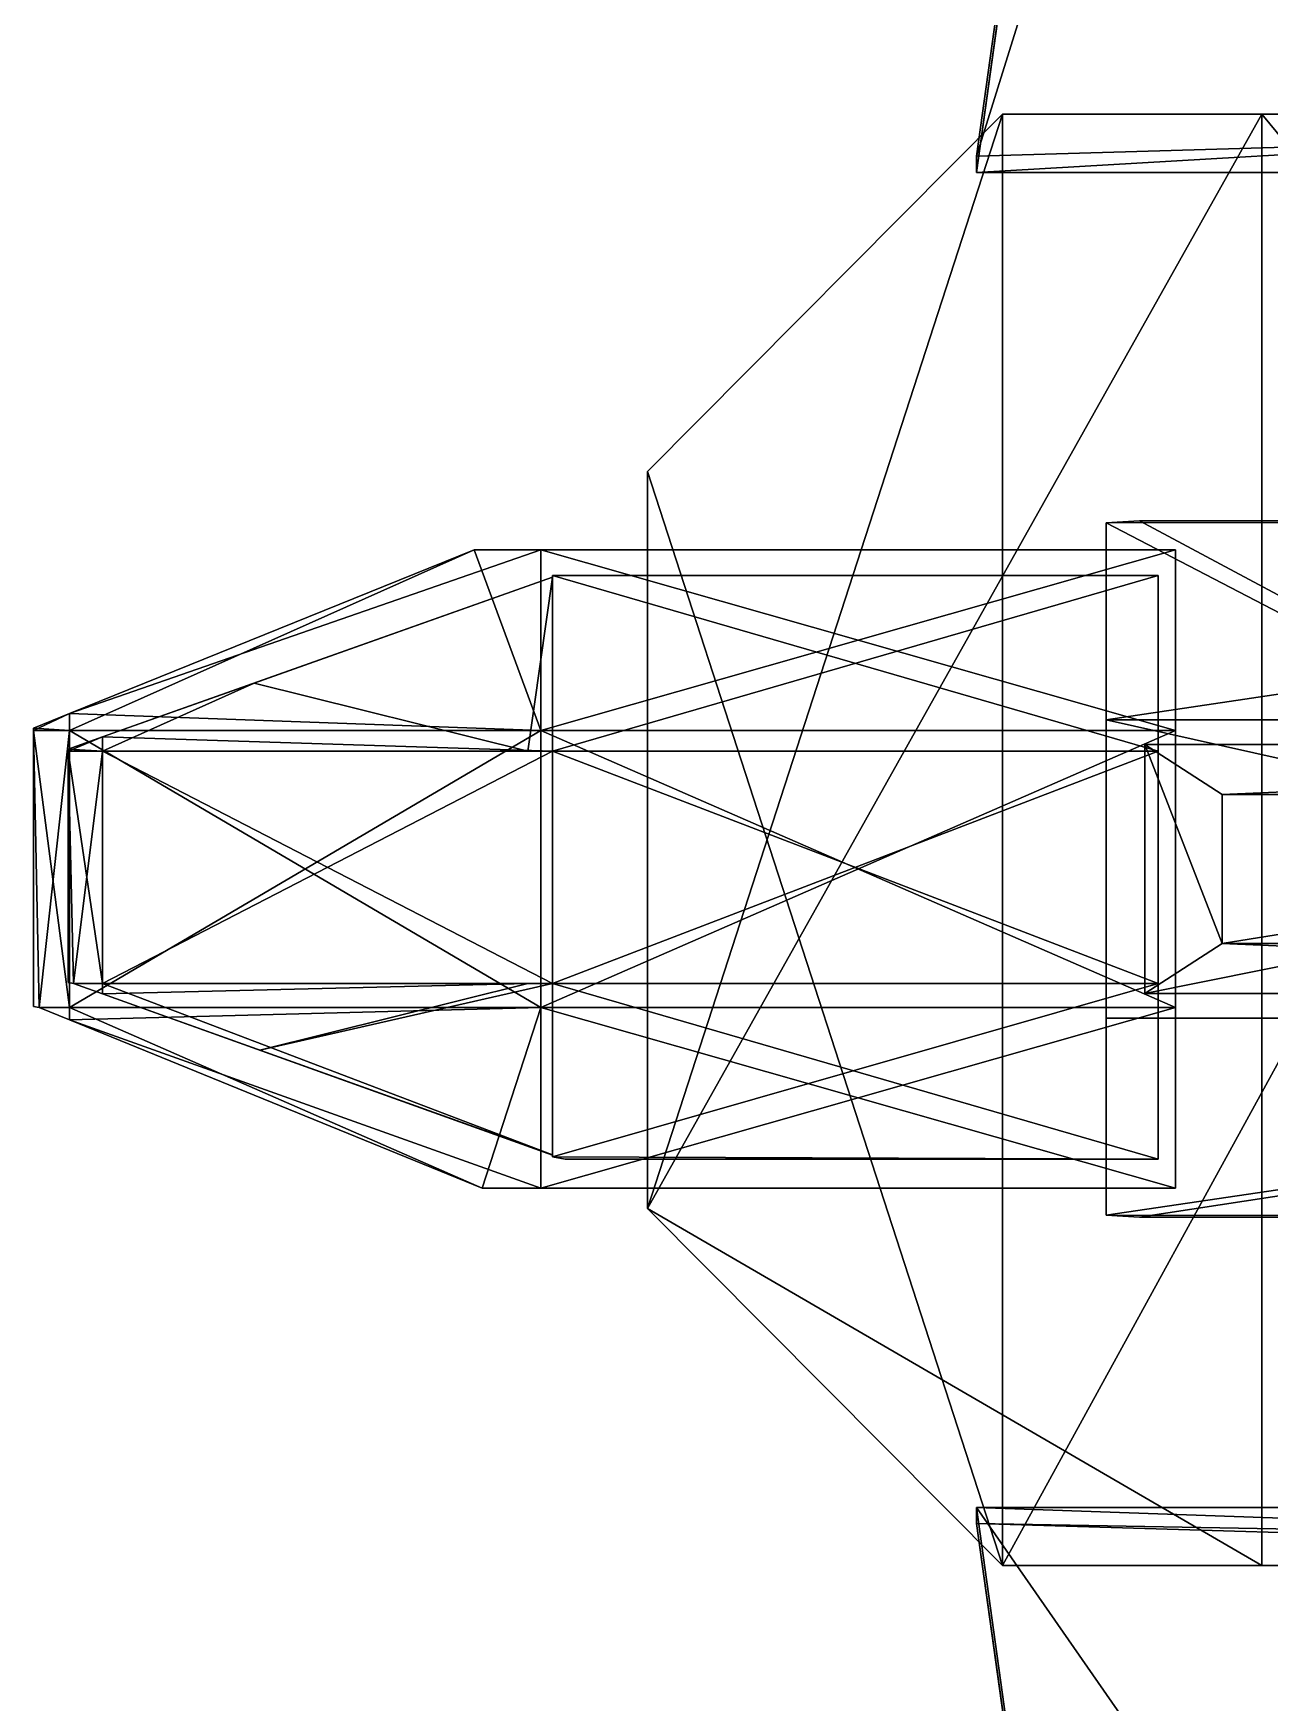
# Model space of a CAD drawing. Extents: x -240 to 248, y -440 to 383.
# Drawn here: x -240 to -39, y -168.6 to 102.9 of the extents above; entities that cross this region are included whole.
import ezdxf

# ---------------------------------------------------------------- set-up
doc = ezdxf.new("R2010")
doc.units = 0

msp = doc.modelspace()

# ---------------------------------------------------------------- meshes
at = {"layer": 'OBJECT002', "color": 50}
mesh = msp.add_polyface(dxfattribs=at)
corners = [(65.352539, -431.763062, -66.493164), (4.525879, -431.763062, -66.493164), (4.525879, -142.136353, 17.327637), (65.352539, -142.136108, 17.327637), (156.587891, -139.454956, 8.484375), (-86.708984, -139.455566, 8.484375), (-86.708984, -136.838013, -0.147949), (156.587891, -136.838013, -0.147949), (-46.159668, -430.273682, -71.405762), (116.038574, -430.273682, -71.405762), (116.038574, -428.50769, -77.230957), (-46.159668, -428.50769, -77.230957)]
mesh.append_faces([[corners[k] for k in face] for face in [(1, 3, 0), (3, 7, 4), (1, 11, 8), (2, 8, 5), (0, 4, 9), (6, 10, 7), (5, 11, 6), (9, 7, 10)]], dxfattribs={"vtx0": -1})
mesh.append_faces([[corners[k] for k in face] for face in [(3, 5, 6), (3, 6, 7), (1, 9, 10), (1, 10, 11)]], dxfattribs={"vtx0": -1, "vtx2": -1})
mesh.append_faces([[corners[k] for k in face] for face in [(1, 2, 3), (3, 2, 5), (1, 0, 9), (2, 1, 8), (0, 3, 4), (6, 11, 10), (5, 8, 11), (9, 4, 7)]], dxfattribs={"vtx2": -1})
at = {"layer": 'OBJECT004', "color": 50}
mesh = msp.add_polyface(dxfattribs=at)
corners = [(65.351563, 85.570801, 17.327637), (4.526855, 85.570068, 17.327637), (4.526855, 375.19458, -66.492676), (65.351563, 375.19458, -66.492676), (-86.708984, 82.888428, 8.484375), (156.587891, 82.891113, 8.483887), (156.587891, 80.272095, -0.148438), (-86.708984, 80.272095, -0.147949), (116.038574, 373.706543, -71.405762), (-46.159668, 373.706543, -71.405762), (-46.159668, 371.942627, -77.230957), (116.038086, 371.942627, -77.230957)]
mesh.append_faces([[corners[k] for k in face] for face in [(1, 3, 0), (1, 7, 4), (3, 11, 8), (2, 4, 9), (0, 8, 5), (10, 6, 11), (9, 7, 10), (5, 11, 6)]], dxfattribs={"vtx0": -1})
mesh.append_faces([[corners[k] for k in face] for face in [(1, 5, 6), (1, 6, 7), (3, 9, 10), (3, 10, 11)]], dxfattribs={"vtx0": -1, "vtx2": -1})
mesh.append_faces([[corners[k] for k in face] for face in [(1, 2, 3), (1, 0, 5), (3, 2, 9), (2, 1, 4), (0, 3, 8), (10, 7, 6), (9, 4, 7), (5, 8, 11)]], dxfattribs={"vtx2": -1})
at = {"layer": 'OBJECT006', "color": 50}
mesh = msp.add_polyface(dxfattribs=at)
corners = [(-228.749268, -51.608765, 12.716309), (-155.619873, -51.608765, 12.716309), (-155.619873, -13.850952, 12.716309), (-228.749268, -13.850952, 12.716309), (-228.749268, -13.850952, 34.429688), (-155.619873, -13.850952, 70.003906), (-155.619873, -51.608765, 70.003906), (-228.749268, -51.608765, 34.429688)]
mesh.append_faces([[corners[k] for k in face] for face in [(1, 3, 0), (5, 7, 4), (1, 5, 2), (0, 6, 1), (2, 4, 3), (3, 7, 0)]], dxfattribs={"vtx0": -1})
mesh.append_faces([[corners[k] for k in face] for face in [(1, 2, 3), (5, 6, 7), (1, 6, 5), (0, 7, 6), (2, 5, 4), (3, 4, 7)]], dxfattribs={"vtx2": -1})
at = {"layer": 'OBJECT007', "color": 50}
mesh = msp.add_polyface(dxfattribs=at)
corners = [(-155.619873, 14.467407, 12.716309), (-228.749268, -11.540161, 12.716309), (-228.749268, -13.850952, 12.716309), (-155.619873, -13.850952, 12.716309), (-204.11084, -2.777954, 46.414551), (-228.749268, -11.540405, 34.429688), (-159.630127, -13.850952, 68.052246), (-228.749268, -13.850952, 34.430176), (-155.619873, -13.850952, 68.052246)]
mesh.append_faces([[corners[k] for k in face] for face in [(3, 8, 0)]])
mesh.append_faces([[corners[k] for k in face] for face in [(1, 3, 0), (0, 5, 1), (4, 7, 5), (2, 8, 3), (0, 6, 4), (1, 7, 2)]], dxfattribs={"vtx0": -1})
mesh.append_faces([[corners[k] for k in face] for face in [(2, 6, 8)]], dxfattribs={"vtx0": -1, "vtx2": -1})
mesh.append_faces([[corners[k] for k in face] for face in [(1, 2, 3), (0, 4, 5), (4, 6, 7), (2, 7, 6), (0, 8, 6), (1, 5, 7)]], dxfattribs={"vtx2": -1})
at = {"layer": 'OBJECT008', "color": 50}
mesh = msp.add_polyface(dxfattribs=at)
corners = [(-228.749268, -13.850952, 12.716309), (-234.374756, -13.850952, 12.716309), (-234.374756, -51.471313, 12.716309), (-233.499512, -51.609375, 12.716309), (-228.749268, -51.609375, 12.716309), (-234.374756, -51.471313, 31.693848), (-234.374756, -13.850952, 31.693848), (-233.499512, -51.609375, 32.119141), (-228.749268, -51.609375, 34.424805), (-228.749268, -13.850952, 34.424805)]
mesh.append_faces([[corners[k] for k in face] for face in [(1, 4, 0), (2, 6, 5), (2, 7, 3), (7, 9, 8), (3, 8, 4), (1, 9, 6), (4, 9, 0)]], dxfattribs={"vtx0": -1})
mesh.append_faces([[corners[k] for k in face] for face in [(1, 3, 4), (7, 6, 9)]], dxfattribs={"vtx0": -1, "vtx2": -1})
mesh.append_faces([[corners[k] for k in face] for face in [(1, 2, 3), (2, 1, 6), (2, 5, 7), (7, 5, 6), (3, 7, 8), (1, 0, 9), (4, 8, 9)]], dxfattribs={"vtx2": -1})
at = {"layer": 'OBJECT009', "color": 50}
mesh = msp.add_polyface(dxfattribs=at)
corners = [(-228.749268, -53.3125, 12.716309), (-155.619873, -79.513916, 12.716309), (-155.619873, -51.609375, 12.716309), (-228.749268, -51.609375, 12.716309), (-228.749268, -53.312866, 34.429688), (-203.218262, -62.460449, 46.849609), (-155.619873, -79.51416, 13.524902), (-228.749268, -51.609375, 34.430176), (-159.628906, -51.609375, 68.052246), (-155.619873, -51.609375, 68.052246)]
mesh.append_faces([[corners[k] for k in face] for face in [(1, 3, 0), (0, 6, 1), (4, 8, 5), (1, 9, 2), (2, 7, 3), (5, 9, 6), (0, 7, 4)]], dxfattribs={"vtx0": -1})
mesh.append_faces([[corners[k] for k in face] for face in [(0, 5, 6), (2, 8, 7)]], dxfattribs={"vtx0": -1, "vtx2": -1})
mesh.append_faces([[corners[k] for k in face] for face in [(1, 2, 3), (0, 4, 5), (4, 7, 8), (1, 6, 9), (2, 9, 8), (5, 8, 9), (0, 3, 7)]], dxfattribs={"vtx2": -1})
at = {"layer": 'OBJECT010', "color": 50}
mesh = msp.add_polyface(dxfattribs=at)
corners = [(-228.749268, -11.540527, 12.716309), (-234.374756, -13.541138, 12.716309), (-234.374756, -13.850952, 12.716309), (-228.749268, -13.850952, 12.716309), (-234.374756, -13.541138, 31.693359), (-234.374756, -13.850952, 31.693359), (-228.749268, -11.540527, 34.429688), (-228.749268, -13.850952, 34.429688)]
mesh.append_faces([[corners[k] for k in face] for face in [(1, 3, 0), (1, 5, 2), (1, 6, 4), (5, 6, 7), (2, 7, 3), (0, 7, 6)]], dxfattribs={"vtx0": -1})
mesh.append_faces([[corners[k] for k in face] for face in [(1, 2, 3), (1, 4, 5), (1, 0, 6), (5, 4, 6), (2, 5, 7), (0, 3, 7)]], dxfattribs={"vtx2": -1})
at = {"layer": 'OBJECT011', "color": 50}
mesh = msp.add_polyface(dxfattribs=at)
corners = [(-228.749268, -51.609375, 12.716309), (-233.50293, -51.609375, 12.716309), (-228.749268, -53.3125, 12.716309), (-233.502441, -51.609375, 32.118652), (-228.749268, -53.312378, 34.429688), (-228.749268, -51.609375, 34.430176)]
mesh.append_faces([[corners[k] for k in face] for face in [(1, 2, 0), (3, 5, 4)]])
mesh.append_faces([[corners[k] for k in face] for face in [(1, 4, 2), (1, 5, 3), (2, 5, 0)]], dxfattribs={"vtx0": -1})
mesh.append_faces([[corners[k] for k in face] for face in [(1, 3, 4), (1, 0, 5), (2, 4, 5)]], dxfattribs={"vtx2": -1})
at = {"layer": 'OBJECT012', "color": 50}
mesh = msp.add_polyface(dxfattribs=at)
corners = [(-155.619873, 14.740112, 12.183594), (-155.619873, -13.850586, 12.183594), (-57.175781, -13.850586, 12.183594), (-57.175781, 14.740112, 12.183594), (-57.175781, -13.850586, 70.35791), (-155.619873, -13.850586, 70.35791)]
mesh.append_faces([[corners[k] for k in face] for face in [(2, 4, 3), (1, 0, 5)]])
mesh.append_faces([[corners[k] for k in face] for face in [(1, 3, 0), (2, 5, 4), (0, 4, 5)]], dxfattribs={"vtx0": -1})
mesh.append_faces([[corners[k] for k in face] for face in [(1, 2, 3), (2, 1, 5), (0, 3, 4)]], dxfattribs={"vtx2": -1})
at = {"layer": 'OBJECT013', "color": 50}
mesh = msp.add_polyface(dxfattribs=at)
corners = [(-155.619873, -13.850952, 12.183594), (-155.619873, -51.608765, 12.183594), (-57.175781, -51.608765, 12.183594), (-57.175781, -13.850952, 12.183594), (-155.619873, -51.608765, 70.35791), (-155.619873, -13.850952, 70.35791), (-57.175781, -13.850952, 86.497559), (-57.175781, -51.608765, 86.497559)]
mesh.append_faces([[corners[k] for k in face] for face in [(1, 3, 0), (5, 7, 4), (2, 6, 3), (0, 4, 1), (1, 7, 2), (3, 5, 0)]], dxfattribs={"vtx0": -1})
mesh.append_faces([[corners[k] for k in face] for face in [(1, 2, 3), (5, 6, 7), (2, 7, 6), (0, 5, 4), (1, 4, 7), (3, 6, 5)]], dxfattribs={"vtx2": -1})
at = {"layer": 'OBJECT014', "color": 50}
mesh = msp.add_polyface(dxfattribs=at)
corners = [(-155.619873, -51.609375, 12.183594), (-155.619873, -79.824341, 12.183594), (-153.579346, -80.200562, 12.183594), (-57.175781, -80.200562, 12.183594), (-57.175781, -51.609375, 12.183594), (-155.619873, -79.824707, 12.948242), (-57.175781, -51.609375, 70.35791), (-155.619873, -51.609375, 70.35791)]
mesh.append_faces([[corners[k] for k in face] for face in [(1, 5, 2), (4, 3, 6)]])
mesh.append_faces([[corners[k] for k in face] for face in [(1, 4, 0), (1, 7, 5), (0, 6, 7), (3, 7, 6)]], dxfattribs={"vtx0": -1})
mesh.append_faces([[corners[k] for k in face] for face in [(1, 3, 4), (3, 5, 7)]], dxfattribs={"vtx0": -1, "vtx2": -1})
mesh.append_faces([[corners[k] for k in face] for face in [(1, 2, 3), (1, 0, 7), (0, 4, 6), (3, 2, 5)]], dxfattribs={"vtx2": -1})
at = {"layer": 'OBJECT015', "color": 50}
mesh = msp.add_polyface(dxfattribs=at)
corners = [(46.893066, -146.277588, 21.938965), (-82.489746, -146.277588, 21.938965), (-140.149902, -88.225952, 21.938965), (-140.149902, 31.658203, 21.938965), (-82.489746, 89.71167, 21.938965), (46.893066, 89.71167, 21.938965), (154.829834, 89.71167, -10.34082), (-40.299805, 89.71167, -10.34082), (-40.299805, -146.277588, -10.34082), (154.829834, -146.277588, -10.34082), (-140.149902, 31.658203, 10.12207), (-140.149902, -88.225952, 10.12207), (158.950195, 89.71167, -8.410645), (158.950195, 89.71167, 10.456543), (-82.489746, 89.71167, -1.694336), (-82.489746, -146.277588, -1.694336), (157.994141, -146.277588, 10.554688), (157.994141, -146.277588, -8.858398), (175.084717, 49.896973, 8.803223), (180.964355, -38.902466, 8.201172), (169.948242, -122.088745, 9.32959), (175.084473, 49.897583, -0.852539), (169.948242, -122.088745, -3.258789), (180.964355, -38.902466, 1.901367)]
mesh.append_faces([[corners[k] for k in face] for face in [(1, 5, 0), (7, 9, 6), (3, 11, 10), (6, 14, 7), (8, 17, 9), (2, 15, 11), (4, 10, 14), (11, 14, 10), (5, 16, 0), (18, 12, 21), (16, 22, 17), (20, 23, 22), (19, 21, 23), (9, 12, 6)]], dxfattribs={"vtx0": -1})
mesh.append_faces([[corners[k] for k in face] for face in [(1, 3, 4), (1, 4, 5), (6, 13, 5), (6, 5, 4), (6, 4, 14), (8, 1, 0), (8, 0, 16), (8, 16, 17), (11, 8, 7), (11, 7, 14), (5, 18, 19), (5, 19, 20), (5, 20, 16), (9, 22, 23), (9, 23, 21), (9, 21, 12)]], dxfattribs={"vtx0": -1, "vtx2": -1})
mesh.append_faces([[corners[k] for k in face] for face in [(1, 2, 3), (7, 8, 9), (3, 2, 11), (6, 12, 13), (8, 15, 1), (2, 1, 15), (4, 3, 10), (11, 15, 8), (5, 13, 18), (18, 13, 12), (16, 20, 22), (20, 19, 23), (19, 18, 21), (9, 17, 22)]], dxfattribs={"vtx2": -1})
at = {"layer": 'OBJECT016', "color": 50}
mesh = msp.add_polyface(dxfattribs=at)
corners = [(-234.107666, -7.721069, 21.938965), (-234.107666, -7.721069, 10.410156), (-168.344238, 18.914917, 10.410156), (-168.344238, 18.914917, 21.938965), (-157.494873, -10.477905, 10.410156), (-157.494873, -10.477905, 21.938965), (-157.494873, 18.914917, 21.938965), (-157.494873, 18.914917, 10.410156), (-234.107666, -10.477905, 10.410156), (-234.107666, -10.477905, 21.938965)]
mesh.append_faces([[corners[k] for k in face] for face in [(1, 3, 0), (5, 7, 4), (4, 9, 5), (8, 0, 9), (3, 9, 0), (2, 6, 3), (1, 7, 2)]], dxfattribs={"vtx0": -1})
mesh.append_faces([[corners[k] for k in face] for face in [(3, 5, 9), (1, 4, 7)]], dxfattribs={"vtx0": -1, "vtx2": -1})
mesh.append_faces([[corners[k] for k in face] for face in [(1, 2, 3), (5, 6, 7), (4, 8, 9), (8, 1, 0), (3, 6, 5), (2, 7, 6), (1, 8, 4)]], dxfattribs={"vtx2": -1})
at = {"layer": 'OBJECT017', "color": 50}
mesh = msp.add_polyface(dxfattribs=at)
corners = [(-54.363037, -55.52771, 21.938965), (-54.363037, -55.52771, 10.410156), (-54.363037, -84.92041, 10.410156), (-54.363037, -84.92041, 21.938965), (-157.494873, -55.52771, 10.410156), (-157.494873, -55.52771, 21.938965), (-157.494873, -84.92041, 21.938965), (-157.494873, -84.92041, 10.410156)]
mesh.append_faces([[corners[k] for k in face] for face in [(1, 3, 0), (5, 7, 4), (4, 0, 5), (5, 3, 6), (2, 6, 3), (7, 1, 4)]], dxfattribs={"vtx0": -1})
mesh.append_faces([[corners[k] for k in face] for face in [(1, 2, 3), (5, 6, 7), (4, 1, 0), (5, 0, 3), (2, 7, 6), (7, 2, 1)]], dxfattribs={"vtx2": -1})
at = {"layer": 'OBJECT018', "color": 50}
mesh = msp.add_polyface(dxfattribs=at)
corners = [(-54.363037, -10.477661, 10.410156), (-54.363037, -10.477661, 21.938965), (-54.363037, 18.914917, 21.938965), (-54.363037, 18.914917, 10.410156), (-157.494873, -10.477661, 21.938965), (-157.494873, -10.477661, 10.410156), (-157.494873, 18.914917, 10.410156), (-157.494873, 18.914917, 21.938965)]
mesh.append_faces([[corners[k] for k in face] for face in [(1, 3, 0), (5, 7, 4), (0, 4, 1), (7, 1, 4), (6, 2, 7), (5, 3, 6)]], dxfattribs={"vtx0": -1})
mesh.append_faces([[corners[k] for k in face] for face in [(1, 2, 3), (5, 6, 7), (0, 5, 4), (7, 2, 1), (6, 3, 2), (5, 0, 3)]], dxfattribs={"vtx2": -1})
at = {"layer": 'OBJECT019', "color": 50}
mesh = msp.add_polyface(dxfattribs=at)
corners = [(-54.363037, -10.477905, 21.938965), (-54.363037, -10.477905, 10.410156), (-54.363037, -55.52771, 10.410156), (-54.363037, -55.52771, 21.938965), (-157.494873, -55.52771, 21.938965), (-157.494873, -55.52771, 10.410156), (-157.494873, -10.477905, 10.410156), (-157.494873, -10.477905, 21.938965)]
mesh.append_faces([[corners[k] for k in face] for face in [(1, 3, 0), (5, 7, 4), (2, 4, 3), (6, 0, 7), (7, 3, 4), (5, 1, 6)]], dxfattribs={"vtx0": -1})
mesh.append_faces([[corners[k] for k in face] for face in [(1, 2, 3), (5, 6, 7), (2, 5, 4), (6, 1, 0), (7, 0, 3), (5, 2, 1)]], dxfattribs={"vtx2": -1})
at = {"layer": 'OBJECT020', "color": 50}
mesh = msp.add_polyface(dxfattribs=at)
corners = [(-234.107666, -57.560547, 10.410156), (-234.107666, -57.560547, 21.938965), (-167.055908, -84.92041, 21.938965), (-167.055908, -84.92041, 10.410156), (-157.494873, -55.52771, 21.938965), (-157.494873, -55.52771, 10.410156), (-157.494873, -84.92041, 10.410156), (-157.494873, -84.92041, 21.938965), (-234.107666, -55.52771, 21.938965), (-234.107666, -55.52771, 10.410156)]
mesh.append_faces([[corners[k] for k in face] for face in [(1, 3, 0), (5, 7, 4), (9, 4, 8), (0, 8, 1), (1, 7, 2), (6, 2, 7), (3, 9, 0)]], dxfattribs={"vtx0": -1})
mesh.append_faces([[corners[k] for k in face] for face in [(1, 4, 7), (3, 5, 9)]], dxfattribs={"vtx0": -1, "vtx2": -1})
mesh.append_faces([[corners[k] for k in face] for face in [(1, 2, 3), (5, 6, 7), (9, 5, 4), (0, 9, 8), (1, 8, 4), (6, 3, 2), (3, 6, 5)]], dxfattribs={"vtx2": -1})
at = {"layer": 'OBJECT021', "color": 50}
mesh = msp.add_polyface(dxfattribs=at)
corners = [(-240, -55.362305, 21.938965), (-240, -55.362305, 10.410156), (-240, -10.477905, 10.410156), (-240, -10.477905, 21.938965), (-239.083252, -55.52771, 21.938965), (-239.083252, -55.52771, 10.410156), (-234.107666, -55.52771, 21.938965), (-234.107666, -55.52771, 10.410156), (-234.107666, -10.477905, 10.410156), (-234.107666, -10.477905, 21.938965)]
mesh.append_faces([[corners[k] for k in face] for face in [(1, 3, 0), (5, 0, 4), (7, 4, 6), (2, 9, 3), (8, 6, 9), (4, 9, 6), (2, 7, 8)]], dxfattribs={"vtx0": -1})
mesh.append_faces([[corners[k] for k in face] for face in [(4, 3, 9), (2, 5, 7)]], dxfattribs={"vtx0": -1, "vtx2": -1})
mesh.append_faces([[corners[k] for k in face] for face in [(1, 2, 3), (5, 1, 0), (7, 5, 4), (2, 8, 9), (8, 7, 6), (4, 0, 3), (2, 1, 5)]], dxfattribs={"vtx2": -1})
at = {"layer": 'OBJECT022', "color": 50}
mesh = msp.add_polyface(dxfattribs=at)
corners = [(-240, -10.477905, 21.938965), (-240, -10.477905, 10.410156), (-240, -10.107544, 10.410156), (-240, -10.107544, 21.938965), (-234.107666, -7.720581, 10.410156), (-234.107666, -7.720581, 21.938965), (-234.107666, -10.477905, 21.938965), (-234.107666, -10.477905, 10.410156)]
mesh.append_faces([[corners[k] for k in face] for face in [(1, 3, 0), (2, 5, 3), (7, 0, 6), (4, 6, 5), (0, 5, 6), (2, 7, 4)]], dxfattribs={"vtx0": -1})
mesh.append_faces([[corners[k] for k in face] for face in [(1, 2, 3), (2, 4, 5), (7, 1, 0), (4, 7, 6), (0, 3, 5), (2, 1, 7)]], dxfattribs={"vtx2": -1})
at = {"layer": 'OBJECT024', "color": 50}
mesh = msp.add_polyface(dxfattribs=at)
corners = [(151.373291, -8.729492, 86.497559), (151.373291, -57.276001, 86.497559), (-65.61377, -57.276001, 86.497559), (-65.61377, -8.729492, 86.497559), (-60.191162, -89.640137, 3.493164), (151.373291, -89.640137, 3.493164), (151.373291, 23.634644, 3.493164), (-60.19043, 23.634644, 3.493164), (-65.61377, 23.279175, 3.493164), (-65.61377, -89.28479, 3.493164), (151.372559, -89.640137, 21.938965), (151.372559, 23.634644, 21.938965), (-60.19043, 23.634644, 21.938965), (-60.191162, -89.640137, 21.938965), (-65.61377, 23.279175, 22.647949), (-65.61377, -89.28479, 22.647949)]
mesh.append_faces([[corners[k] for k in face] for face in [(1, 3, 0), (5, 9, 4), (5, 11, 6), (6, 12, 7), (4, 10, 5), (7, 14, 8), (9, 13, 4), (8, 15, 9), (1, 15, 2), (11, 14, 12)]], dxfattribs={"vtx0": -1})
mesh.append_faces([[corners[k] for k in face] for face in [(5, 7, 8), (5, 8, 9), (5, 1, 0), (5, 0, 11), (8, 3, 2), (8, 2, 15), (1, 13, 15), (11, 3, 14)]], dxfattribs={"vtx0": -1, "vtx2": -1})
mesh.append_faces([[corners[k] for k in face] for face in [(1, 2, 3), (5, 6, 7), (5, 10, 1), (6, 11, 12), (4, 13, 10), (7, 12, 14), (9, 15, 13), (8, 14, 3), (1, 10, 13), (11, 0, 3)]], dxfattribs={"vtx2": -1})
at = {"layer": 'OBJECT038', "color": 50}
mesh = msp.add_polyface(dxfattribs=at)
corners = [(-46.745361, -20.866089, 93.415039), (104.20166, -20.866089, 93.415039), (104.20166, -45.139282, 93.415039), (-46.745361, -45.139282, 93.415039), (-59.323975, -12.775391, 79.581055), (-59.323975, -53.230347, 79.581055), (141.938477, -53.230347, 79.581055), (141.938477, -12.775391, 79.581055), (-59.324463, -12.775391, 86.497559), (-59.324463, -53.230347, 86.497559), (141.938477, -53.230347, 86.497559), (141.938477, -12.775391, 86.497559)]
mesh.append_faces([[corners[k] for k in face] for face in [(1, 3, 0), (5, 7, 4), (4, 9, 5), (6, 11, 7), (7, 8, 4), (5, 10, 6), (0, 11, 1), (3, 10, 9), (8, 3, 9), (1, 10, 2)]], dxfattribs={"vtx0": -1})
mesh.append_faces([[corners[k] for k in face] for face in [(1, 2, 3), (5, 6, 7), (4, 8, 9), (6, 10, 11), (7, 11, 8), (5, 9, 10), (0, 8, 11), (3, 2, 10), (8, 0, 3), (1, 11, 10)]], dxfattribs={"vtx2": -1})
at = {"layer": 'OBJECT118', "color": 50}
mesh = msp.add_polyface(dxfattribs=at)
corners = [(-157.494873, -10.477905, 21.938965), (-157.494873, -10.477905, 10.410156), (-157.494873, -55.52771, 10.410156), (-157.494873, -55.52771, 21.938965), (-234.107666, -55.52771, 10.410156), (-234.107666, -55.52771, 21.938965), (-234.107666, -10.477905, 21.938965), (-234.107666, -10.477905, 10.410156)]
mesh.append_faces([[corners[k] for k in face] for face in [(1, 3, 0), (2, 5, 3), (7, 0, 6), (4, 6, 5), (0, 5, 6), (2, 7, 4)]], dxfattribs={"vtx0": -1})
mesh.append_faces([[corners[k] for k in face] for face in [(1, 2, 3), (2, 4, 5), (7, 1, 0), (4, 7, 6), (0, 3, 5), (2, 1, 7)]], dxfattribs={"vtx2": -1})
at = {"layer": 'OBJECT123', "color": 50}
mesh = msp.add_polyface(dxfattribs=at)
corners = [(-234.107666, -57.560181, 21.938965), (-234.107666, -57.560181, 10.410156), (-239.08667, -55.52771, 10.410156), (-239.08667, -55.52771, 21.938965), (-234.107666, -55.52771, 10.410156), (-234.107666, -55.52771, 21.938965)]
mesh.append_faces([[corners[k] for k in face] for face in [(3, 5, 0), (2, 1, 4)]])
mesh.append_faces([[corners[k] for k in face] for face in [(1, 3, 0), (2, 5, 3), (4, 0, 5)]], dxfattribs={"vtx0": -1})
mesh.append_faces([[corners[k] for k in face] for face in [(1, 2, 3), (2, 4, 5), (4, 1, 0)]], dxfattribs={"vtx2": -1})

doc.saveas('drawing.dxf')
